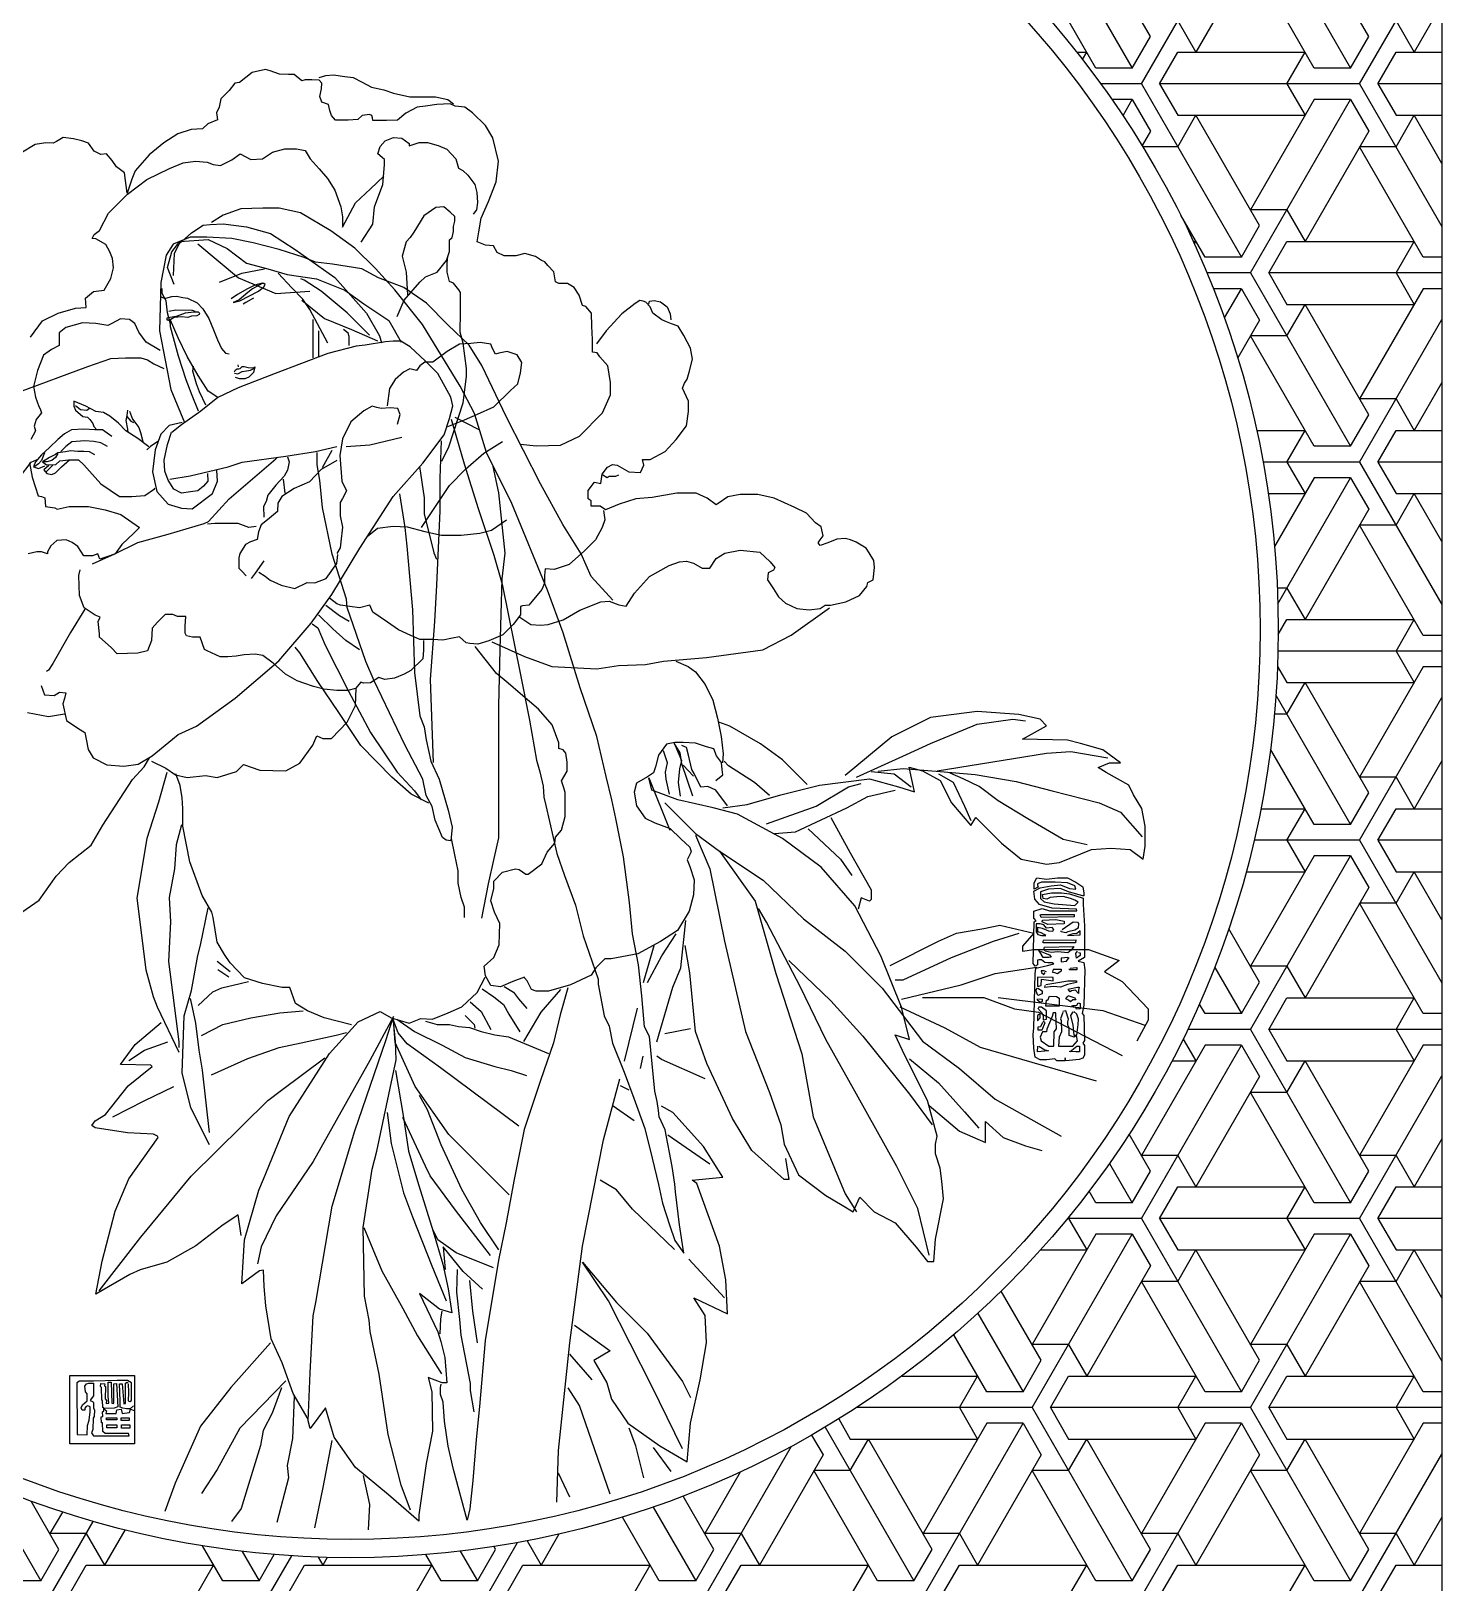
# Model space of a CAD drawing. Extents: x 106 to 745, y 1292 to 2352.
# Drawn here: x 334.9 to 722.7, y 1560.5 to 1986.9 of the extents above; entities that cross this region are included whole.
import ezdxf

# ---------------------------------------------------------------- set-up
doc = ezdxf.new("R2010")
doc.units = 0
doc.header["$LTSCALE"] = 10
doc.header["$MEASUREMENT"] = 0
for name, color, linetype in [('3', 3, 'CONTINUOUS'), ('4', 4, 'CONTINUOUS'), ('7', 7, 'CONTINUOUS'), ('BH', 3, 'CONTINUOUS')]:
    doc.layers.add(name, color=color, linetype=linetype)

# ---------------------------------------------------------------- blocks, each defined once
blk = doc.blocks.new('H0')
at = {"layer": '3'}
for points in [[(422.54, 217.7), (443.14, 217.7), (443.14, 195.9), (422.54, 195.9)], [(434.22, 204.19), (437.53, 204.19), (437.53, 203.58), (434.22, 203.58)], [(438.83, 204.27), (441.37, 204.27), (441.37, 203.35), (438.83, 203.35)], [(434.3, 202.04), (437.53, 202.04), (437.53, 201.04), (434.3, 201.04)], [(438.99, 202.04), (441.6, 202.04), (441.6, 200.89), (438.99, 200.89)]]:
    blk.add_lwpolyline(points, close=True, dxfattribs=at)
for points in [[(441.14, 215.09), (441.22, 212.25), (441.14, 209.64), (441.6, 209.41), (442.14, 209.72), (442.14, 215.33), (440.91, 216.17), (437.6, 216.17), (430.07, 215.86), (425.54, 215.86), (424.69, 215.4), (424.85, 198.97), (428, 198.82), (428.15, 201.81), (428.69, 203.5), (429, 206.11), (429, 207.72), (428.23, 208.03), (427.69, 207.88), (427.31, 207.34), (427.31, 206.65), (426.46, 206.65), (426.15, 207.42), (426.54, 208.41), (428, 209.64), (428, 211.87), (427.54, 212.56), (427.31, 214.33), (427.77, 215.09), (428.54, 215.32), (430, 215.32), (430, 211.25), (429.3, 210.26), (429, 209.8), (429.69, 209.41), (430.07, 209.1), (430.07, 207.42), (430.38, 206.65), (430.23, 204.65), (429.92, 204.11), (429.84, 200.51), (429.46, 199.43), (430.07, 198.51), (441.37, 198.51), (441.22, 199.2), (433.76, 199.28), (433.07, 199.89), (432.92, 202.66), (432.61, 202.66), (432.53, 204.58), (432.99, 204.65), (432.92, 206.11), (433.38, 206.42), (433.3, 207.42), (432.99, 207.57), (432.92, 209.8), (432.69, 209.87), (432.61, 213.94), (432.3, 214.25), (432.38, 215.17), (433.61, 215.02), (433.53, 214.4), (433.84, 214.17), (433.76, 210.33), (434.15, 209.8), (434.15, 209.26), (434.07, 209.1), (434.07, 208.8), (434.91, 208.87), (434.76, 211.18), (434.76, 215.63), (435.68, 215.63), (435.91, 208.95), (436.3, 208.8), (436.53, 208.95), (436.53, 215.02), (437.37, 215.17), (437.76, 207.72), (436.68, 207.34), (433.61, 207.19), (433.38, 207.19), (433.92, 206.72), (434.15, 206.42), (433.99, 205.65), (437.3, 205.65), (437.45, 206.8), (438.83, 207.03), (439.22, 205.57), (441.52, 205.88), (441.83, 207.03), (442.98, 206.57)], [(442.75, 208.03), (441.76, 207.11), (440.6, 207.11), (439.45, 207.26), (438.6, 207.65), (438.6, 209.64), (438.3, 215.09), (439.14, 215.09), (439.68, 208.64), (440.22, 208.8), (440.22, 215.32), (440.83, 215.55), (441.14, 215.32)]]:
    blk.add_lwpolyline(points, dxfattribs=at)
blk = doc.blocks.new('H1')
at = {"layer": '3'}
for points in [[(492.88, 370.81), (491.53, 370.14), (491.53, 372.16), (492.37, 373.67), (495.4, 373.33), (498.93, 373.67), (502.13, 373.67), (504.82, 372.33), (507, 370.81), (507.34, 368.8), (507.34, 367.96), (507, 367.96), (502.8, 369.13), (499.77, 370.31), (496.07, 370.14), (493.55, 369.3), (493.55, 367.12), (494.73, 366.11), (497.92, 365.44), (504.48, 364.93), (505.49, 365.94), (504.48, 366.61), (503.14, 367.12), (500.78, 367.79), (498.76, 367.62), (496.58, 367.45), (495.57, 366.95), (494.39, 367.12), (494.22, 368.46), (497.08, 368.97), (500.28, 368.97), (502.8, 368.63), (507.17, 367.29), (507.17, 365.27), (507.51, 358.38), (507.51, 348.3), (505.49, 347.13), (507.34, 346.79), (507.68, 344.44), (507.34, 333.18), (506.84, 330.49), (507.34, 329.82), (507.51, 321.93), (507, 321.09), (507.51, 320.25), (507.51, 317.22), (507, 316.21), (505.83, 315.88), (501.62, 315.37), (501.45, 316.38), (501.29, 315.37), (498.76, 315.37), (498.09, 316.05), (495.57, 315.71), (493.38, 315.71), (491.87, 316.55), (491.36, 319.41), (491.2, 323.77), (491.36, 325.79), (491.87, 343.09), (492.04, 344.94), (495.74, 345.78), (497.75, 346.29), (497.25, 346.62), (495.9, 346.62), (494.9, 346.79), (493.89, 347.63), (493.05, 347.63), (492.54, 347.46), (492.54, 345.95), (491.87, 345.61), (491.2, 346.45), (491.53, 359.73), (492.2, 360.06), (491.36, 360.9), (491.36, 363.09), (494.05, 363.93), (496.41, 363.25), (499.1, 363.25), (505.15, 363.25), (504.99, 363.76), (497.25, 364.09), (493.21, 365.27), (491.7, 366.95), (491.36, 369.47), (493.38, 370.48), (496.91, 371.15), (499.94, 371.49), (502.8, 370.31), (504.82, 370.14), (504.48, 371.15), (502.13, 372.16), (498.26, 372.33), (493.89, 372.33), (492.54, 371.82), (492.71, 370.65)], [(493.55, 362.08), (504.31, 362.08), (504.31, 361.24), (493.72, 361.07), (493.38, 361.91)], [(497.75, 357.21), (497.25, 357.88), (495.4, 357.71), (494.56, 358.72), (493.38, 359.05), (492.2, 359.05), (492.2, 357.88), (492.2, 356.53), (492.71, 355.69), (493.89, 355.36), (495.23, 355.36), (494.73, 355.69), (493.72, 356.2), (492.71, 356.53), (492.71, 358.05), (494.05, 357.71), (496.07, 356.87), (497.42, 356.7), (497.59, 357.04), (497.75, 357.21)], [(494.22, 360.23), (498.43, 360.4), (501.12, 359.89), (501.12, 359.05), (495.9, 358.89), (494.05, 359.73), (494.22, 360.23)], [(500.45, 357.21), (503.98, 359.73), (505.32, 359.56), (505.66, 359.22), (505.49, 357.71), (504.48, 357.04), (502.3, 356.53), (501.62, 356.2), (500.11, 356.53), (500.11, 356.87)], [(502.13, 355.36), (506.16, 355.53), (506.16, 356.87), (505.15, 356.03), (503.81, 355.86), (502.3, 355.36)], [(494.39, 353.85), (504.82, 354.01), (504.65, 353.01), (494.39, 353.01), (494.39, 353.68)], [(494.73, 351.66), (504.15, 351.83), (503.3, 350.65), (502.3, 349.81), (499.1, 350.15), (496.91, 349.98), (495.06, 350.32), (494.73, 350.99), (494.73, 351.49)], [(493.38, 350.32), (496.41, 349.14), (496.91, 348.47), (496.24, 348.3), (494.39, 348.3), (493.05, 350.65)], [(502.3, 348.3), (500.11, 348.13), (500.11, 346.96), (501.79, 347.13), (502.63, 348.3)], [(505.66, 349.98), (506.16, 349.81), (506.16, 348.97), (504.99, 348.13), (504.82, 349.65), (505.32, 350.32)], [(492.54, 341.58), (492.54, 339.06), (493.72, 339.4), (493.89, 341.41), (497.59, 340.91), (497.59, 341.92), (492.54, 342.09), (492.54, 341.41)], [(495.4, 343.77), (494.56, 344.1), (493.72, 344.1), (493.89, 343.6), (494.56, 342.93), (495.06, 343.6)], [(497.59, 344.61), (500.11, 344.61), (500.11, 343.93), (499.77, 343.77), (498.93, 343.09), (498.09, 343.43), (497.42, 343.6), (497.59, 344.44)], [(502.97, 344.94), (505.15, 345.11), (505.15, 344.44), (502.8, 344.44), (502.8, 344.77)], [(492.71, 338.56), (494.05, 337.72), (494.05, 336.71), (492.71, 336.21), (492.37, 337.05), (492.04, 337.89), (492.54, 338.56)], [(495.23, 339.73), (502.3, 340.91), (504.99, 340.91), (504.99, 340.41), (502.13, 339.73), (499.94, 338.89), (497.59, 339.06), (494.9, 338.73), (495.06, 339.4)], [(502.3, 338.22), (505.32, 338.89), (505.83, 338.89), (505.66, 337.89), (505.66, 336.88), (504.65, 337.89), (503.47, 337.72), (502.97, 337.38), (502.46, 338.05)], [(492.88, 335.2), (494.05, 335.03), (494.05, 334.36), (493.38, 334.02), (492.54, 334.69), (492.54, 335.2)], [(492.88, 331.84), (493.89, 330.83), (494.39, 329.82), (494.39, 328.48), (495.4, 328.65), (495.4, 331.33), (493.89, 332.51), (493.05, 332.51), (492.71, 331.84)], [(495.9, 334.69), (496.41, 336.04), (498.6, 335.87), (499.44, 335.37), (499.44, 334.36), (499.44, 332.85), (495.23, 332.85), (495.4, 334.69), (495.74, 334.69)], [(500.61, 330.83), (499.94, 328.81), (500.11, 328.31), (500.28, 324.61), (499.44, 322.93), (499.27, 320.08), (503.81, 320.08), (505.32, 321.76), (504.99, 323.44), (504.31, 322.93), (502.63, 323.44), (502.63, 325.96), (502.3, 326.8), (502.3, 327.81), (502.46, 328.65), (501.62, 331.33), (500.61, 331.17)], [(502.3, 336.21), (504.48, 335.53), (504.82, 334.86), (503.81, 334.86), (503.14, 334.19), (502.46, 334.69), (501.62, 335.2), (502.3, 336.04)], [(503.81, 333.01), (505.15, 333.18), (505.49, 333.85), (506.16, 333.69), (506.16, 332.01), (504.99, 331.84), (504.65, 332.51), (503.64, 332.68), (503.64, 333.01)], [(493.21, 330.33), (492.54, 329.82), (492.54, 328.14), (493.38, 329.15), (493.38, 330.33)], [(494.22, 327.64), (493.55, 326.29), (492.71, 326.13), (492.71, 325.29), (494.05, 325.29), (495.06, 327.64), (494.39, 327.97)], [(497.59, 330.66), (497.25, 329.49), (495.57, 325.45), (495.4, 324.61), (494.22, 324.61), (493.38, 322.93), (493.72, 321.76), (496.24, 320.08), (497.75, 320.08), (497.92, 324.61), (498.6, 325.62), (498.43, 330.33), (498.43, 330.66), (497.59, 330.66)], [(503.81, 331), (503.14, 329.82), (503.81, 326.8), (504.15, 323.61), (505.15, 323.61), (505.49, 326.97), (505.66, 328.65), (505.15, 330.33), (504.15, 331.17)], [(493.05, 320.08), (494.9, 318.9), (496.07, 318.57), (492.54, 318.23), (492.71, 320.08)], [(502.97, 318.4), (505.15, 320.08), (506, 320.08), (506, 318.23), (504.82, 318.23), (502.63, 318.4)]]:
    blk.add_lwpolyline(points, dxfattribs=at)

msp = doc.modelspace()

# ---------------------------------------------------------------- hatches: boundary and pattern name
at = {"layer": 'BH'}
h = msp.add_hatch(dxfattribs=at)
h.set_pattern_fill('ESCHER', color=256, scale=50, style=0)
h.set_pattern_definition([(60, (-140, -210), (-60, -1e-08), [55, -5]), (180, (-140, -210), (30, -51.9615), [55, -5]), (300, (-140, -210), (60, -1e-08), [55, -5]), (60, (-135, -210), (-60, -1e-08), [10, -50]), (300, (-135, -210), (60, -1e-08), [10, -50]), (60, (-142.5, -205.67), (-60, -1e-08), [10, -50]), (180, (-142.5, -205.67), (30, -51.9615), [10, -50]), (300, (-142.5, -214.33), (60, -1e-08), [10, -50]), (180, (-142.5, -214.33), (30, -51.9615), [10, -50]), (60, (-160, -210), (-60, -1e-08), [10, -50]), (300, (-160, -210), (60, -1e-08), [10, -50]), (60, (-130, -227.32), (-60, -1e-08), [10, -50]), (180, (-130, -227.32), (30, -51.9615), [10, -50]), (300, (-130, -192.68), (60, -1e-08), [10, -50]), (180, (-130, -192.68), (30, -51.9615), [10, -50]), (0, (-130, -201.34), (-30, 51.9615), [35, -25]), (0, (-130, -218.66), (-30, 51.9615), [35, -25]), (120, (-137.5, -197.01), (-60, 1e-08), [35, -25]), (120, (-152.5, -205.67), (-60, 1e-08), [35, -25]), (240, (-152.5, -214.33), (30, -51.9615), [35, -25]), (240, (-137.5, -222.99), (30, -51.9615), [35, -25])])
edge = h.paths.add_edge_path(flags=16)
edge.add_arc((422.66, 1822.44), 255, 0, 360)
h.paths.add_polyline_path([(122.66, 2322.44), (722.66, 2322.44), (722.66, 1322.44), (122.66, 1322.44)])

# ---------------------------------------------------------------- linework, layer by layer
at = {"layer": '3'}
for points in [[(414.01, 1974.12), (415.85, 1974.74), (418.01, 1974.89), (421.09, 1974.43), (423.4, 1974.12), (425.86, 1972.89), (428.48, 1971.51), (431.86, 1970.74), (434.48, 1969.81), (438.94, 1968.89), (443.56, 1968.89), (446.02, 1968.89), (449.41, 1968.12), (450.95, 1966.89)], [(450.3, 1880.27), (453.86, 1867.99), (457.78, 1855.72), (462.05, 1842.91), (464.37, 1834.9), (469.37, 1810.04), (471.86, 1797.58), (473.82, 1786.55), (474.71, 1783.35), (475.61, 1779.45), (475.79, 1776.43), (476.32, 1774.16), (479.35, 1760.95), (481.49, 1754.9), (484.51, 1746.72), (486.65, 1738.35), (490.75, 1726.43), (490.75, 1725.01), (492.38, 1716.33), (493.8, 1713.48), (494.69, 1708.86), (497.9, 1700.85), (500.57, 1693.73), (503.6, 1685.37), (505.56, 1677.19), (507.34, 1669.99), (508.4, 1664.83), (510.38, 1658.9), (511.8, 1654.63), (514.3, 1651.07), (513.05, 1658.9), (511.98, 1667.97), (511.8, 1670.11), (511.09, 1674.91), (509.13, 1685), (507.52, 1688.55), (507.35, 1690.33), (506.99, 1692.82), (506.28, 1695.67), (505.57, 1703.14), (504.85, 1710.62), (503.43, 1713.29), (502.72, 1721.83), (501.82, 1730.35), (500.21, 1738.89), (499.32, 1747.43), (497.72, 1760.06), (495.58, 1770.56), (494.51, 1775.72), (492.91, 1782.13), (490.39, 1793.12), (485.75, 1806.46), (481.12, 1821.59), (476.85, 1833.33), (467.03, 1857.11), (460.08, 1871.16), (456.7, 1881.84), (452.78, 1889.31), (442.42, 1906.28), (434.89, 1915.83), (429.55, 1921.7), (423.85, 1927.22), (417.26, 1932.02), (408.88, 1937), (403.01, 1938.25), (398.55, 1938.25), (392.5, 1938.07), (387.69, 1936.29), (384.48, 1934.34)], [(435.48, 1908.53), (437.44, 1912.98), (441.71, 1917.96), (443.31, 1919.38), (446.52, 1920.63), (449.01, 1923.83), (449.9, 1926.32), (449.9, 1928.46), (449.9, 1929.52), (450.62, 1930.23), (450.97, 1931.84), (450.97, 1933.26), (451.33, 1934.68), (451.33, 1935.93), (450.08, 1937.17), (448.3, 1938.6), (446.16, 1938.42), (442.78, 1936.11), (440.11, 1931.66), (439.04, 1930.23), (437.97, 1928.99), (436.9, 1925.07), (437.97, 1920.63), (438.33, 1914.4)], [(373.97, 1919.75), (374.33, 1925.8), (375.57, 1928.46), (378.96, 1931.49), (382.16, 1933.62), (384.12, 1933.8), (387.69, 1933.98), (394.1, 1933.09), (400.69, 1931.31), (407.46, 1926.86), (418.32, 1919.21), (427.05, 1909.43), (430.61, 1903.2), (431.15, 1901.24)], [(494.73, 1830.57), (488.83, 1837.08), (486.03, 1843.28), (481.07, 1851.34), (474.86, 1862.51), (465.55, 1880.8), (458.72, 1895.06), (455.3, 1900.65), (449.4, 1906.23), (443.51, 1912.12), (437.3, 1916.46), (430.4, 1919.09), (425.75, 1921.58), (421.71, 1922.2), (417.68, 1922.82), (413.01, 1923.45), (409.91, 1924.72), (403.08, 1926.85), (395.95, 1928.71), (390.05, 1929.95), (383.22, 1930.26), (378.56, 1930.26), (373.9, 1928.4), (372.04, 1925.3), (370.49, 1917.85), (370.18, 1904.52), (373.28, 1888.44), (377.01, 1879.4)], [(374.21, 1917.27), (372.35, 1921.93), (373.59, 1926.27), (375.76, 1929.06), (383.52, 1929.68), (388.8, 1927.2), (394.08, 1923.17), (399.98, 1921.62), (405.25, 1920.06), (413.33, 1918.82), (421.09, 1915.72), (426.36, 1912), (433.19, 1907.35), (436.61, 1901.46)], [(380.73, 1928.44), (391.91, 1919.13), (402.15, 1914.79), (411.46, 1915.41)], [(447.77, 1868.74), (449.73, 1872.65), (453.65, 1884.75), (454.54, 1892.04), (454.54, 1894.18), (453.65, 1901.12), (452.76, 1904.14), (452.94, 1909.66), (452.93, 1913.87), (452.93, 1915.11), (452.4, 1915.82), (450.97, 1917.6), (449.9, 1918.14), (449.19, 1920.63), (449.19, 1923.12), (449.37, 1925.07)], [(386.63, 1917.89), (392.84, 1920.37), (399.05, 1921.62)], [(416.43, 1901.15), (411.46, 1910.45), (409.6, 1913.24), (406.5, 1916.34), (402.77, 1920.37)], [(380.89, 1882.43), (379.11, 1886.82), (377.45, 1891.09), (375.43, 1897.61), (373.18, 1905.67), (373.18, 1906.38), (372.35, 1909.46), (371.99, 1912.78), (370.92, 1914.8), (370.92, 1916.22)], [(398.38, 1917.64), (396.41, 1917.11), (394.36, 1916.13), (391.57, 1914.53), (389.85, 1913.3)], [(427.92, 1903.32), (421.71, 1909.52), (414.57, 1915.41), (409.91, 1918.51), (408.98, 1918.82)], [(370.58, 1913.86), (371.62, 1913.4), (372.55, 1913.75), (373.59, 1913.98), (374.86, 1914.1), (376.59, 1913.75), (377.87, 1913.52), (380.53, 1912.25), (382.03, 1910.63), (383.76, 1907.97), (385.04, 1904.85), (386.08, 1902.08), (387.23, 1899.66), (388.33, 1898.42), (389.3, 1898.25)], [(396, 1913.54), (393.87, 1912.31), (393.17, 1911.9)], [(409.29, 1912.93), (415.5, 1907.97), (422.95, 1904.87), (430.09, 1901.77)], [(504.69, 1911.85), (504.87, 1912.74), (506.12, 1912.91), (507.9, 1912.56), (509.68, 1911.14), (510.57, 1909.18), (510.75, 1907.58)], [(372.75, 1909.97), (374.68, 1910.3), (379.11, 1910.26), (379.85, 1909.93)], [(386.23, 1886.22), (383.53, 1887.99), (380.77, 1892.27), (377.81, 1897.49), (375.31, 1902.59), (373.18, 1907.45)], [(412.39, 1897.12), (412.39, 1903.32), (412.39, 1907.66)], [(413.95, 1897.43), (413.95, 1904.56)], [(422.33, 1900.53), (422.33, 1903.01), (422.02, 1903.94), (420.78, 1904.87)], [(382.91, 1884.09), (381.13, 1887.77), (380.3, 1890.02), (379.35, 1893.46), (379.47, 1894.88)], [(390.74, 1893.27), (391.07, 1893.81), (391.47, 1894.07), (392.01, 1894.07), (392.3, 1894.16), (392.93, 1894.77), (393.42, 1894.75), (394.57, 1894.48), (395.37, 1894.34), (396.11, 1894.48), (396.38, 1894.61), (395.98, 1893.13), (395.57, 1892.6), (394.7, 1891.86), (393.63, 1891.32), (392.14, 1891.37), (391.09, 1891.68)], [(390.8, 1892.93), (391.74, 1892.73), (392.89, 1893.4), (394.1, 1893.6), (395.17, 1893.74), (396.31, 1894.28)], [(391.72, 1895.23), (391.75, 1894.69)], [(367.24, 1872.64), (364.22, 1874.97), (360.92, 1877.03), (358.86, 1879.22), (356.53, 1881.14), (354.74, 1882.1), (352.68, 1882.38), (349.94, 1883.89), (346.64, 1885.26), (346.64, 1883.89), (347.05, 1882.79), (349.11, 1881), (350.35, 1880.87), (351.03, 1880.18), (351.86, 1879.08), (352.13, 1878.26), (352.96, 1877.3)], [(347.05, 1884.02), (348.43, 1882.92), (350.21, 1882.79), (350.9, 1883.34)], [(361.33, 1882.79), (361.2, 1881.28), (360.92, 1879.91), (361.33, 1877.57), (361.47, 1876.61)], [(361.2, 1881), (362.3, 1879.77), (362.98, 1879.36)], [(361.88, 1882.51), (362.71, 1880.32), (363.67, 1879.08), (364.49, 1877.99), (364.91, 1876.61), (365.59, 1874.14)], [(458.03, 1877.36), (451.41, 1880.75)], [(357.08, 1875.52), (354.47, 1877.3), (352.41, 1877.3), (349.39, 1877.57), (345.95, 1877.3), (344.03, 1876.2), (342.24, 1874.69), (339.91, 1872.5), (337.71, 1870.44), (336.06, 1868.52), (335.52, 1867.15), (336.89, 1866.74), (338.67, 1867.42)], [(376.4, 1879.35), (372.86, 1878.58), (370.55, 1876.12), (369.01, 1871.82), (368.24, 1865.82), (369.47, 1860.44), (372.55, 1856.9), (376.24, 1855.82), (379.17, 1855.67), (384.71, 1859.82), (386.09, 1863.2), (385.94, 1866.28)], [(383.32, 1865.36), (383.48, 1863.2), (382.25, 1861.82), (380.71, 1860.59), (378.71, 1860.28), (376.24, 1859.98), (374.09, 1861.05), (372.55, 1863.51), (371.62, 1865.97), (371.47, 1869.05), (372.39, 1873.35), (373.47, 1876.74)], [(355.84, 1872.77), (354.06, 1873.73), (352.13, 1874.14), (349.66, 1874.28), (346.09, 1874.01), (344.44, 1872.77), (343.07, 1871.4)], [(369.71, 1874.14), (367.65, 1872.77), (366.69, 1871.81)], [(421.51, 1872.74), (427.98, 1873.2), (436.75, 1875.35)], [(442.2, 1850.51), (449.85, 1862.07), (454.31, 1866.52), (459.3, 1870.97), (464.46, 1874.17)], [(447.54, 1874.35), (447.18, 1864.03), (447.18, 1855.13), (446.29, 1834.67), (445.76, 1824.71), (444.54, 1808.74), (445.43, 1785.97)], [(338.54, 1870.99), (337.71, 1868.93), (336.89, 1867.97), (335.93, 1867.29)], [(352.41, 1870.44), (350.9, 1871.26), (349.39, 1871.4), (347.74, 1871.4), (345.68, 1871.54), (344.31, 1871.26), (342.24, 1870.99), (341.56, 1870.58), (339.91, 1869.75), (337.99, 1868.52), (339.09, 1867.7), (341.7, 1867.83), (342.79, 1868.79), (345.13, 1869.07), (347.88, 1869.07), (349.39, 1867.7), (354.06, 1862.48), (359.14, 1859.05), (362.57, 1859.05), (366.14, 1859.33), (368.75, 1861.11), (368.89, 1861.39)], [(342.24, 1870.85), (341.56, 1869.75), (340.6, 1868.93), (339.22, 1868.52), (338.4, 1868.52)], [(339.77, 1867.56), (338.4, 1866.33), (339.22, 1865.37), (340.6, 1865.09), (341.56, 1865.5), (343.21, 1867.15), (345.4, 1869.07)], [(436.16, 1859.75), (437.59, 1850.5), (438.12, 1845.34), (439.72, 1827.9), (440.26, 1810.64), (441.68, 1798.78), (442.93, 1795.75), (443.46, 1792.19), (444.71, 1786.32), (447.03, 1781.34), (449.52, 1772.8), (450.59, 1768.17), (450.23, 1764.43), (448.99, 1764.61), (447.92, 1765.32), (445.96, 1770.13), (445.07, 1773.87), (443.46, 1776.89), (442.57, 1781.34), (437.59, 1790.77), (429.21, 1808.38), (426.9, 1813.72), (421.73, 1828.49), (421.56, 1830.8), (417.61, 1843.21), (414.94, 1856.02), (414.23, 1863.5), (413.52, 1867.77), (413.52, 1871.15)], [(417.51, 1871.66), (414.89, 1866.89)], [(339.08, 1865.92), (340.73, 1867.57), (340.87, 1867.7)], [(441.66, 1867.23), (442.91, 1858.69), (442.91, 1854.25), (445.58, 1843.57), (446.29, 1841.79)], [(458.8, 1743.17), (460.58, 1752.6), (462.18, 1759.54), (463.43, 1765.24), (463.43, 1772.89), (463.43, 1783.39), (463.44, 1798.11), (463.44, 1801.49), (463.79, 1816.97), (464.33, 1836.37), (465.22, 1843.49), (463.45, 1860.02), (461.85, 1867.31)], [(492.01, 1864.94), (493.25, 1864.23), (493.79, 1864.58), (495.57, 1864.58), (496.46, 1864.94)], [(427.23, 1848.02), (430.08, 1850.33), (434.36, 1850.86), (438.28, 1850.69), (443.09, 1849.44), (447.72, 1848.37), (453.06, 1848.37), (458.23, 1848.91), (461.43, 1849.8), (465.53, 1852.64)], [(425.12, 1816.93), (421.38, 1819.42), (417.82, 1822.62), (413.9, 1826.54)], [(415.86, 1829.21), (419.6, 1826.36), (422.27, 1824.76)], [(412.12, 1824.05), (413.72, 1822.98), (415.68, 1818.17), (422.1, 1805.54), (428.15, 1794.15), (435.46, 1783.3), (440.27, 1778.14), (442.05, 1775.65)], [(444.18, 1774.76), (439.37, 1777.25), (434.03, 1781.88), (425.48, 1790.6), (419.42, 1799.67), (413.72, 1808.21), (408.74, 1816.04), (407.49, 1817.64)], [(512.11, 1813.74), (515.49, 1812.31), (517.45, 1810.89), (520.12, 1807.33), (522.26, 1803.06), (523.51, 1798.08), (524.58, 1793.1), (525.11, 1788.29), (524.93, 1785.8)], [(561.75, 1781.9), (575.47, 1788.09), (582.11, 1791.18), (594.95, 1796.49), (604.68, 1797.81), (608.23, 1797.37)], [(516.8, 1776.7), (513.77, 1785.59), (513.24, 1788.62), (511.64, 1791.29), (513.6, 1786.48), (513.06, 1784.17), (512.71, 1780.43), (513.24, 1776.7)], [(296.29, 1730.68), (303.42, 1732.99), (317.67, 1737.8), (327.83, 1741.71), (337.09, 1748.12), (341.72, 1754.7), (345.29, 1758.44), (351.34, 1763.25), (354.55, 1768.76), (362.75, 1781.22), (365.95, 1784.78), (367.45, 1787.18)], [(510.33, 1777.26), (509.43, 1781.35), (509.26, 1783.31), (509.79, 1785.8), (508.72, 1789.18)], [(526.24, 1774.03), (523.04, 1778.3), (520.9, 1779.37), (518.94, 1779.19), (517.16, 1782.93), (516.45, 1783.99), (515.56, 1787.91), (515.02, 1790.04), (513.77, 1790.58)], [(583.88, 1783.67), (613.98, 1788.53), (620.62, 1788.97), (630.8, 1787.2)], [(514.13, 1785.24), (516.98, 1782.21)], [(537.82, 1776.88), (533.72, 1780.43), (526.6, 1785.06), (525.35, 1786.31)], [(565.73, 1783.44), (572.12, 1782.85), (576.8, 1779.24)], [(584.32, 1782.78), (588.31, 1780.57), (591.4, 1773.94), (593.18, 1769.96)], [(625.15, 1763.34), (618.52, 1764.76), (608.81, 1770.44), (600.65, 1775.4), (595.44, 1779.3), (591.06, 1781.43), (587.51, 1782.97)], [(536.96, 1769.07), (550.68, 1773.94), (559.53, 1779.24), (563.07, 1780.13)], [(539.17, 1766.42), (544.93, 1766.86), (559.09, 1773.5), (564.85, 1776.59), (572.37, 1778.36)], [(376.22, 1768.8), (374.79, 1763.28), (374.26, 1756.7), (372.83, 1748.87), (373.19, 1742.11), (372.66, 1731.25), (375.5, 1709.21), (375.5, 1707.61)], [(548.47, 1767.75), (557.32, 1759.35), (560.42, 1754.92)], [(453.99, 1743.35), (453.99, 1746.2), (453.1, 1748.87), (452.21, 1752.78), (452.21, 1756.16), (451.32, 1760.61), (450.43, 1765.06)], [(506.83, 1709.18), (511.25, 1724.21), (513.47, 1729.52), (514.82, 1742.56)], [(503.24, 1725.48), (506.09, 1735.62)], [(504.31, 1725.48), (508.23, 1732.77), (512.15, 1738.82)], [(572.37, 1726.18), (574.58, 1726.18), (587.86, 1732.37), (599.37, 1736.8), (606.45, 1739.01)], [(543.15, 1731.49), (554.66, 1720.44), (563.52, 1710.71), (576.35, 1694.79), (582.55, 1686.39)], [(389.6, 1728.41), (386.04, 1731.26)], [(389.24, 1726.99), (386.21, 1728.95)], [(380.75, 1719.19), (384.85, 1722.93), (387.34, 1723.99), (392.33, 1725.24), (394.64, 1725.77)], [(458.88, 1723.7), (462.09, 1721.56), (464.76, 1719.42), (466.19, 1716.76), (469.21, 1711.95)], [(464.94, 1724.41), (467.43, 1722.81), (468.86, 1721.03), (471.17, 1718.36)], [(470.28, 1709.28), (475.09, 1717.29), (480.44, 1723.52)], [(455.56, 1720.2), (458.59, 1717.53), (461.26, 1712.55)], [(579.9, 1721.32), (596.72, 1721.32), (605.13, 1718.22), (611.77, 1717.34), (634.79, 1705.4)], [(381.7, 1710.96), (387.58, 1713.99), (395.24, 1715.77), (403.25, 1717.19), (409.67, 1717.72)], [(443.27, 1714.86), (446.48, 1713.97), (448.26, 1713.97), (449.86, 1713.97), (452.36, 1713.44), (455.39, 1713.08), (458.59, 1712.01), (462.33, 1711.12), (466.07, 1710.59), (477.12, 1705.96)], [(454.14, 1716.46), (456.63, 1713.97), (456.81, 1712.9)], [(497.97, 1703.87), (501.51, 1718.47)], [(516.12, 1712.72), (509.04, 1711.39)], [(361.74, 1704.02), (366.02, 1706.87), (372.43, 1709.18)], [(502.35, 1701.85), (503.06, 1705.23)], [(520.11, 1699.01), (508.15, 1704.32), (506.83, 1705.2)], [(576.35, 1704.52), (584.32, 1697.88), (591.4, 1689.93), (595.39, 1685.5)], [(496.82, 1697.22), (499.14, 1695.98)], [(357.38, 1688.56), (365.93, 1693.01), (374.13, 1696.92)], [(463.4, 1652.04), (458.41, 1659.52), (453.25, 1668.59), (447.55, 1680.87), (443.81, 1690.48), (441.67, 1694.4)], [(432.74, 1689.79), (433.81, 1681.25), (437.19, 1667.72), (439.69, 1661.14), (445.03, 1647.65), (448.95, 1638.04)], [(500.63, 1687.51), (494.87, 1691.49)], [(461.12, 1650.5), (451.5, 1662.96), (444.55, 1672.39), (443.3, 1675.06), (437.04, 1688.35)], [(521.43, 1675.57), (509.93, 1683.53)], [(511.7, 1652.14), (500.19, 1663.19), (495.76, 1668.5), (491.33, 1671.15)], [(426.32, 1658.15), (431.31, 1646.23), (437.01, 1635.91), (441.11, 1628.43), (447.7, 1617.93)], [(462.01, 1647.12), (451.68, 1651.21), (446.69, 1654.77), (445.26, 1657.62)], [(458.98, 1641.25), (453.64, 1646.05), (448.11, 1652.81), (448.65, 1646.58)], [(456.68, 1607.47), (455.61, 1613.34), (455.61, 1615.3), (453.1, 1628.61), (452.75, 1632.88), (451.86, 1640.36), (452.03, 1646.58)], [(525.42, 1638.87), (515.68, 1649.49)], [(457.56, 1626.47), (456.31, 1635.19), (455.42, 1643.56)], [(447.35, 1628.97), (447.53, 1633.06), (447.88, 1635.2)], [(489.12, 1616.32), (482.92, 1623.4)], [(404.9, 1616.04), (392.26, 1603.05), (386.02, 1591.66), (381.74, 1585.07)], [(403.66, 1614.08), (401.16, 1607.14), (398.67, 1602.34), (397.96, 1598.24), (394.22, 1586.32), (392.61, 1580.98), (389.94, 1577.42)], [(407.22, 1611.77), (406.69, 1600.2), (405.26, 1592.73), (405.62, 1589.34), (402.41, 1577.07)], [(417.55, 1599.67), (415.06, 1586.68), (412.74, 1575.64)], [(503.29, 1589.35), (501.07, 1598.19), (499.3, 1603.06)], [(510.81, 1591.12), (505.94, 1597.75)], [(482.92, 1584.05), (479.82, 1590.68)], [(426.11, 1590.06), (427.89, 1582.05), (427.53, 1575.11)]]:
    msp.add_lwpolyline(points, dxfattribs=at)
for points in [[(398.38, 1917.56), (395.75, 1916.08), (394.48, 1915.1), (392.06, 1913.1), (390.38, 1912.36), (392.26, 1912.83), (397.35, 1915.43), (398.87, 1916.66), (399.24, 1917.27), (398.83, 1917.56)], [(373.12, 1908.33), (375.13, 1908.7), (377.35, 1909.52), (379.56, 1909.77), (380.75, 1909.77), (381.2, 1909.44), (381.04, 1908.99), (380.42, 1908.66), (378.95, 1908.62), (377.96, 1908.21), (376.24, 1908.41), (374.15, 1908.21), (373.28, 1907.68), (372.5, 1907.39), (372.26, 1907.68), (372.26, 1908.13), (372.91, 1908.25)]]:
    msp.add_lwpolyline(points, close=True, dxfattribs=at)
at = {"layer": '4'}
msp.add_lwpolyline([(122.66, 2322.44), (722.66, 2322.44), (722.66, 1322.44), (122.66, 1322.44)], close=True, dxfattribs=at)
at = {"layer": '7'}
for points in [[(469.34, 1873.42), (473.8, 1872.96), (480.42, 1873.11), (485.65, 1875.57), (491.97, 1882.03), (494.12, 1886.95), (494.12, 1890.33), (493.35, 1894.95), (491.2, 1897.41), (490.43, 1898.48), (489.2, 1898.64), (489.2, 1902.17), (489.04, 1905.87), (488.89, 1909.4), (487.35, 1911.25), (486.42, 1911.55), (485.5, 1914.32), (484.12, 1916.48), (482.27, 1917.55), (479.96, 1917.55), (479.04, 1918.01), (478.57, 1920.78), (476.88, 1922.47), (476.11, 1923.55), (475.19, 1923.86), (473.48, 1925), (470.55, 1925.77), (468.09, 1925.16), (464.86, 1925.16), (463.01, 1926.08), (461.93, 1927.93), (459.78, 1928.08), (457.47, 1929), (457.93, 1931.77), (458.55, 1935.46), (460.55, 1940.07), (462.7, 1945.46), (463.32, 1951.14), (461.77, 1957.55), (459.76, 1960.93), (456.22, 1964.47), (454.07, 1966.01), (451.45, 1966.32), (450.07, 1966.93), (446.37, 1966.78), (443.29, 1966.32), (440.98, 1966.01), (437.9, 1964.32), (435.6, 1962.47), (432.52, 1962.32), (428.82, 1962.32), (428.67, 1963.09), (428.51, 1963.7), (427.9, 1964.01), (425.9, 1963.7), (424.67, 1962.63), (422.05, 1962.47), (418.51, 1962.47), (417.43, 1963.7), (416.97, 1965.09), (416.66, 1966.78), (414.81, 1967.39), (414.2, 1968.93), (414.66, 1971.08), (414.81, 1972.62), (414.04, 1973.39), (412.04, 1973.54), (410.2, 1973.54), (409.27, 1973.24), (407.19, 1974.94), (405.66, 1974.94), (403.19, 1975.09), (400.58, 1976.02), (399.34, 1976.32), (395.65, 1975.55), (392.11, 1972.79), (390.88, 1972.63), (389.34, 1970.63), (387.03, 1968.33), (386.57, 1966.02), (385.8, 1964.48), (386.11, 1962.48), (383.49, 1961.41), (381.95, 1960.02), (378.87, 1959.87), (375.18, 1958.64), (371.33, 1956.18), (367.32, 1952.95), (363.48, 1948.49), (362.55, 1946.18), (361.32, 1942.34), (360.5, 1947.95), (358.35, 1949.64), (357.12, 1951.33), (355.58, 1953.18), (354.04, 1953.03), (352.19, 1953.95), (350.65, 1956.1), (348.8, 1956.72), (346.49, 1957.33), (343.72, 1957.64), (341.88, 1956.56), (340.95, 1956.1), (338.95, 1956.25), (336.03, 1955.79), (332.02, 1953.33)], [(425.55, 1928.91), (428.78, 1933.83), (429.25, 1938.6), (431.55, 1944.75), (432.02, 1950.13), (432.02, 1951.67), (430.17, 1953.21), (430.78, 1955.21), (432.17, 1956.74), (434.48, 1957.67), (436.79, 1957.51), (438.79, 1955.98), (438.79, 1955.36), (441.56, 1956.28), (443.87, 1956.28), (446.79, 1955.51), (449.1, 1954.44), (451.57, 1951.82), (452.34, 1949.21), (453.57, 1948.59), (454.95, 1947.36), (456.8, 1944.75), (457.42, 1942.6), (457.57, 1939.83), (457.26, 1937.83), (456.34, 1936.6)], [(334.75, 1902.79), (337.98, 1907.25), (342.29, 1909.4), (347.06, 1910.79), (349.99, 1910.94), (349.83, 1913.56), (351.99, 1915.4), (354.91, 1915.71), (356.76, 1918.94), (357.53, 1921.86), (357.25, 1924.43), (356.48, 1926.27), (355.4, 1928.27), (352.63, 1929.81), (351.7, 1929.96), (352.17, 1931.04), (353.71, 1932.11), (356.17, 1936.88), (361.4, 1942.11), (366.64, 1946.11), (372.95, 1949.18), (376.64, 1950.72), (380.03, 1951.18), (383.26, 1950.87), (384.95, 1950.26), (386.96, 1949.95), (390.03, 1951.49), (392.34, 1953.18), (395.23, 1951.67), (398.46, 1951.82), (401.23, 1953.67), (404.62, 1954.59), (407.85, 1954.59), (410.16, 1954.13), (411.54, 1951.82), (414.01, 1949.06), (416.31, 1946.44), (418.32, 1943.21), (420.01, 1938.6), (420.47, 1935.83), (420.47, 1933.06), (424.01, 1939.68), (428.17, 1943.52), (431.86, 1947.06)], [(469.18, 1825.83), (472.21, 1823.88), (474.88, 1823.7), (477.02, 1823.88), (481.11, 1825.12), (485.74, 1827.79), (491.44, 1830.1), (493.76, 1830.28), (496.43, 1829.22), (498.39, 1828.86), (500.71, 1832.42), (504.8, 1837.04), (510.21, 1840.03), (513.06, 1841.1), (515.02, 1841.28), (516.98, 1840.74), (519.3, 1839.32), (521.43, 1839.32), (523.21, 1841.99), (525.53, 1843.41), (529.81, 1844.3), (535.15, 1843.77), (538, 1841.1), (539.25, 1839.5), (538.89, 1838.78), (537.46, 1838.07), (537.29, 1836.12), (538.89, 1833.62), (540.31, 1831.49), (542.27, 1829.71), (545.3, 1828.29), (548.69, 1827.93), (551.71, 1828.29), (553.14, 1829.18), (554.56, 1829.18), (558.84, 1830.07), (562.58, 1831.85), (564.54, 1834.34), (564.9, 1835.4), (566.32, 1836.12), (566.68, 1839.5), (566.5, 1841.45), (565.25, 1843.59), (564.36, 1844.83), (561.69, 1846.44), (560.09, 1847.15), (558.66, 1847.5), (556.35, 1847.33), (553.85, 1846.26), (551.71, 1845.55), (551.18, 1846.26), (551.71, 1847.15), (552.61, 1848.21), (552.07, 1850.71), (550.47, 1851.77), (547.97, 1854.44), (544.77, 1856.04), (539.07, 1858.53), (534.61, 1859.6), (529.81, 1859.6), (526.42, 1858.89), (523.75, 1857.11), (523.21, 1856.76), (520.72, 1858.53), (517.69, 1859.96), (512.35, 1859.96), (505.58, 1858.71), (501.13, 1858.36), (496.5, 1856.93), (492.76, 1855.33), (491.33, 1856.4), (489.91, 1856.4), (488.84, 1856.4), (488.84, 1857.82), (487.95, 1858.36), (487.95, 1860.67), (489.73, 1862.98), (491.51, 1862.63), (491.86, 1865.12), (493.29, 1867.08), (494.71, 1867.79), (495.96, 1867.61), (497.21, 1866.9), (499.17, 1865.83), (502.37, 1865.65), (503.26, 1867.61), (502.91, 1869.21), (505.05, 1869.21), (509.14, 1871.35), (512.17, 1874.73), (515.02, 1878.46), (515.56, 1882.38), (515.56, 1885.22), (513.95, 1888.78), (514.49, 1890.21), (515.2, 1891.27), (515.73, 1893.23), (516.62, 1896.72), (516.09, 1899.75), (514.31, 1903.31), (512.71, 1905.8), (510.92, 1906.51), (509.5, 1907.04), (508.25, 1907.58), (505.76, 1909.36), (505.05, 1911.14), (503.8, 1912.38), (503.09, 1912.74), (502.2, 1912.91), (500.95, 1912.02), (497.21, 1909.18), (492.93, 1904.55), (490.26, 1900.99)], [(370.34, 1899.1), (366.51, 1901.47), (364.51, 1904.2), (363.41, 1906.57), (361.95, 1907.66), (359.4, 1907.84), (357.03, 1906.57), (355.94, 1906.02), (352.66, 1906.57), (349.01, 1906.75), (344.45, 1905.47), (342.63, 1904.02), (342.63, 1902.92), (342.63, 1900.56), (340.44, 1899.46), (338.25, 1897.82), (336.61, 1893.64), (335.52, 1889.27), (336.07, 1886.35), (336.98, 1883.8), (337.34, 1883.07), (337.71, 1881.98), (336.25, 1880.16), (335.7, 1878.34), (336.07, 1877.06), (334.79, 1874.7)], [(337.67, 1807.05), (338.57, 1804.56), (341.24, 1804.38), (342.66, 1805.27), (344.44, 1805.09), (344.09, 1803.49), (343.55, 1802.06), (344.62, 1797.44), (347.69, 1795.4), (349.65, 1794.16), (350.01, 1792.38), (350.54, 1789.53), (351.97, 1787.22), (355.71, 1785.26), (360.34, 1784.9), (364.26, 1785.44), (368.18, 1787.75), (373.7, 1792.38), (375.31, 1793.62), (380.29, 1795.94), (390.98, 1803.59), (402.92, 1813.91), (411.83, 1824.23), (417.53, 1832.06), (425.27, 1844.83), (434.36, 1859.06), (442.55, 1868.14), (448.43, 1875.97), (449.86, 1880.42), (450.75, 1883.98), (450.21, 1886.29), (446.69, 1892.81), (443.3, 1896.19), (439.03, 1900.11), (436.53, 1901.71), (434.39, 1901.71), (432.25, 1901.5), (426.72, 1900.61), (424.24, 1900.29), (416.4, 1898.33), (401.97, 1892.81), (391.81, 1888.9), (386.19, 1886.19), (381.56, 1882.45), (376.22, 1878.72), (373.54, 1876.58)], [(449.41, 1878.29), (454.02, 1880.13), (457.57, 1881.67), (462.03, 1883.67), (466.65, 1888.13), (468.65, 1889.97), (469.42, 1893.05), (469.73, 1895.82), (468.49, 1897.97), (465.72, 1898.89), (463.41, 1898.43), (462.49, 1898.12), (461.72, 1899.66), (461.26, 1900.89), (458.34, 1901.35), (455.72, 1901.05), (452.64, 1900.89), (449.25, 1898.89), (445.25, 1895.97), (443.1, 1895.97), (441.71, 1894.89), (440.79, 1893.66), (438.94, 1894.13), (437.25, 1893.2), (434.94, 1891.2), (433.4, 1888.74), (432.78, 1883.98)], [(241.37, 1835.99), (253.22, 1845.27), (266.16, 1854.56), (280.74, 1866.22), (298.97, 1875.14), (312.28, 1880.97), (331.65, 1887.81), (350.42, 1894.73), (356.8, 1896.92), (360.81, 1897.1), (362.46, 1897.1), (365.01, 1897.1), (366.83, 1896.55), (368.65, 1895.46), (371.39, 1894.19)], [(435.55, 1878.9), (436.32, 1881.52), (435.71, 1883.21), (433.55, 1883.36), (431.09, 1883.21), (429.86, 1883.52), (428.63, 1883.82), (426.32, 1882.59), (422.78, 1879.52), (420.47, 1874.9), (419.7, 1870.29), (420.31, 1863.22), (421.54, 1860.6), (420.47, 1858.45), (419.85, 1857.38), (419.85, 1853.68), (420.47, 1850.61), (420, 1846.61), (419.85, 1844.92), (418.93, 1843.38)], [(373.02, 1863.82), (378.56, 1864.74), (389.03, 1867.2), (392.88, 1868.43), (404.89, 1870.12), (413.04, 1871.35), (418.89, 1872.74)], [(330.36, 1848.95), (330, 1856.06), (330, 1859.88), (331.64, 1864.25), (334.92, 1868.44), (336.56, 1869.17)], [(334.43, 1868.32), (335.16, 1864.32), (336.8, 1859.22), (337.71, 1859.04), (338.62, 1858.67), (338.8, 1856.3), (341.35, 1855.94), (342.08, 1855.58), (345.36, 1856.3), (350.65, 1856.3), (355.21, 1855.39), (359.58, 1854.12), (364.69, 1850.48), (363.08, 1848.91), (359.8, 1845.81), (357.97, 1843.26), (356.51, 1842.72), (353.78, 1841.81), (353.23, 1843.26), (351.77, 1842.72), (349.4, 1842.72), (347.76, 1845.27), (346.12, 1846.36), (344.48, 1847.09), (341.93, 1846.91), (340.29, 1845.45), (339.38, 1843.81), (339.38, 1843.26), (337.74, 1843.81), (336.46, 1843.81), (334.09, 1843.26)], [(351.77, 1840.5), (357.93, 1843.27), (364.24, 1846.35), (372.55, 1848.65), (382.41, 1851.57), (383.64, 1852.19), (389.33, 1858.34), (402.1, 1869.36), (402.57, 1869.82)], [(418.89, 1868.89), (414.58, 1866.43), (411.35, 1863.05), (407.19, 1861.2), (403.81, 1859.05), (402.73, 1857.2), (402.58, 1854.9), (399.81, 1852.59), (398.11, 1851.21), (397.34, 1849.36), (397.03, 1847.21), (395.19, 1846.59), (393.8, 1845.83), (392.26, 1843.37), (391.95, 1842.14), (391.95, 1839.37), (392.88, 1838.44), (393.96, 1837.21)], [(405.34, 1869.97), (405.8, 1868.59), (405.34, 1866.28), (404.41, 1864.59), (402.1, 1862.13), (399.95, 1859.36), (399.49, 1857.67), (398.72, 1856.29), (398.87, 1853.36)], [(404.11, 1863.82), (404.57, 1859.98)], [(492.17, 1855.14), (492.53, 1852.65), (491.82, 1850.52), (490.04, 1847.13), (487.01, 1844.11), (482.73, 1840.37), (478.64, 1838.95), (476.14, 1839.13), (475.96, 1837.35), (475.96, 1835.21), (475.25, 1833.43), (472.58, 1830.23), (471.69, 1829.16), (469.91, 1828.99), (469.37, 1828.81), (469.37, 1826.5), (467.41, 1823.83), (464.56, 1820.98), (460.65, 1819.38), (457.62, 1818.49), (455.48, 1818.67), (454.41, 1818.84), (452.63, 1820.45), (450.67, 1820.09), (448, 1819.56), (445.33, 1819.73), (441.76, 1819.73), (439.27, 1820.8), (435.89, 1822.4), (432.86, 1824.54), (428.76, 1827.21), (427.97, 1829.14), (425.12, 1828.43), (422.45, 1828.79), (419.95, 1829.14), (418.88, 1829.5), (416.92, 1831.1)], [(396.72, 1850.8), (394.72, 1850.5), (391.8, 1851.57), (389.49, 1851.57), (385.33, 1851.57), (383.33, 1851.42)], [(397.49, 1838.2), (399.19, 1837.12), (400.57, 1836.04), (403.65, 1834.66), (407.34, 1833.74), (410.73, 1835.43), (412.89, 1835.27), (415.97, 1836.5), (418.89, 1840.66), (419.2, 1843.12)], [(442.76, 1819.44), (442.76, 1816.77), (442.58, 1814.46), (439.2, 1811.25), (437.41, 1810.19), (434.74, 1809.12), (432.07, 1808.76), (430.47, 1809.3), (428.15, 1807.87), (426.19, 1807.7), (425.48, 1808.05), (424.05, 1806.27), (421.91, 1805.74), (418.89, 1805.74), (415.32, 1806.09), (412.47, 1806.81), (409.8, 1807.7), (408.02, 1808.41), (404.81, 1810.19), (401.43, 1813.21), (398.58, 1815.35), (396.44, 1815.7), (393.41, 1815.53), (391.27, 1815.17), (388.96, 1814.99), (386.82, 1814.99), (383.25, 1816.59), (382.54, 1816.95), (381.32, 1820.39), (379.19, 1820.39), (377.58, 1820.75), (377.23, 1821.46), (377.23, 1823.42), (377.4, 1826.09), (375.09, 1826.09), (373.84, 1826.62), (372.95, 1826.62), (371.7, 1826.62), (369.57, 1824.49), (368.14, 1822.89), (367.96, 1819.5), (366.89, 1816.66), (364.22, 1815.95), (358.52, 1815.77), (356.92, 1817.55), (353.71, 1820.39), (353.71, 1821.28), (353.35, 1824.67), (353.89, 1825.91), (352.46, 1826.45), (349.43, 1828.4), (348.19, 1831.78), (348.01, 1837.3), (348.36, 1838.9)], [(398.88, 1841.37), (396.42, 1837.98), (395.34, 1836.45)], [(349.61, 1828.05), (345.69, 1821.64), (340.88, 1813.1), (339.63, 1811.32), (339.1, 1810.96)], [(461.51, 1819.09), (470.51, 1815.06), (477.96, 1812.27), (490.38, 1811.65), (496.28, 1812.58), (503.73, 1812.89), (508.7, 1813.82), (520.49, 1814.75), (524.53, 1815.37), (536.01, 1816.92), (543.77, 1820.95), (554.33, 1828.4)], [(523.04, 1780.97), (525, 1782.57), (524.82, 1783.99), (524.64, 1785.95), (523.22, 1787.73), (522.5, 1789.69), (520.54, 1790.22), (517.52, 1791.29), (514.13, 1791.47), (511.82, 1791.47), (509.5, 1790.93), (507.36, 1787.91), (506.47, 1784.7), (505.94, 1783.1), (504.33, 1782.04), (501.31, 1780.26), (500.59, 1777.77), (501.31, 1774.03), (503.62, 1770.65), (506.29, 1769.4), (510.57, 1767.8), (513.42, 1764.95), (515.91, 1762.64), (516.27, 1761.4), (515.18, 1759.18), (515.9, 1757.4), (517.14, 1753.66), (516.97, 1749.57), (515.72, 1745.12), (512.51, 1739.79), (507.88, 1736.76), (501.65, 1733.38), (494.34, 1731.96), (492.56, 1731.96), (490.07, 1729.47), (488.82, 1727.51), (483.12, 1724.84), (477.07, 1723.06), (473.68, 1723.06), (472.43, 1723.59), (471.19, 1725.91), (470.47, 1726.8), (470.47, 1726.97), (467.27, 1725.73), (463.88, 1724.31), (461.21, 1724.66), (459.79, 1727.33), (459.43, 1730), (462.1, 1732.31), (463.53, 1735.87), (463.71, 1741.74), (462.28, 1744.77), (461.21, 1747.97), (462.1, 1751.35), (462.1, 1753.31), (464.42, 1755.8), (467.98, 1756.69), (469.05, 1756.51), (470.83, 1755.27), (471.54, 1755.27), (475.28, 1758.11), (476.71, 1761.31), (478.85, 1763.81), (479.02, 1765.41), (480.63, 1767.36), (481.7, 1771.1), (481.7, 1777.68), (481.34, 1778.93), (480.63, 1780.89), (482.23, 1783.56), (482.23, 1786.05), (481.87, 1788.54), (481.16, 1789.43), (479.92, 1789.78), (479.92, 1791.38), (478.08, 1796.3), (474.34, 1800.57), (469.36, 1804.84), (465.97, 1807.69), (462.77, 1810.35), (456.89, 1817.83)], [(367.98, 1786.29), (371.9, 1784.34), (374.58, 1782.56), (377.78, 1781.84), (382.77, 1782.38), (385.98, 1781.84), (391.32, 1783.45), (393.28, 1785.4), (397.74, 1783.8), (404.86, 1783.62), (408.78, 1785.76), (412.35, 1790.74), (413.41, 1793.23), (415.02, 1792.52), (417.46, 1792.57), (421.74, 1797.02), (424.05, 1801.64), (424.23, 1806.27)], [(333.84, 1799.67), (339.68, 1798.58), (344.05, 1799.31)], [(525.01, 1773.5), (531.65, 1774.38), (540.94, 1777.03), (551.57, 1779.69), (565.29, 1781.45), (573.26, 1779.24), (577.68, 1777.92), (576.26, 1784.63), (579.9, 1783.67), (584.76, 1781.01), (587.86, 1774.82), (593.18, 1768.63), (594.5, 1770.84), (601.59, 1763.77), (607.03, 1759.4), (613.98, 1758.02), (617.52, 1758.46), (626.37, 1762), (631.69, 1762.44), (637, 1762), (640.54, 1759.35), (641.07, 1762.97), (641.07, 1768.48), (640.18, 1773.29), (637.88, 1777.03), (636.56, 1779.69), (630.36, 1783.22), (628.15, 1784.55), (631.24, 1785.88), (634.34, 1785.88), (629.47, 1789.41), (623.28, 1791.18), (619.73, 1792.07), (607.4, 1792.33), (613.98, 1796.05), (612.21, 1797.81), (606.33, 1799.09), (594.93, 1799.98), (582.11, 1798.26), (571.48, 1792.95), (558.65, 1782.34)], [(548.15, 1779.9), (541.38, 1786.66), (535.33, 1791.11), (526.96, 1795.91), (523.93, 1796.98)], [(372.16, 1783.19), (369.85, 1775), (366.64, 1765.04), (363.97, 1748.66), (366.44, 1728.95), (368.42, 1721.61), (369.49, 1718.77), (375.52, 1706.35)], [(422.91, 1713.82), (415.43, 1715.78), (410.8, 1717.73), (407.59, 1719.69), (405.99, 1724.14), (403.85, 1724.14), (398.51, 1725.21), (393.52, 1726.81), (389.6, 1730.9), (388, 1733.22), (386.02, 1736.59), (384.95, 1743.35), (384.59, 1744.78), (381.92, 1749.4), (378.54, 1758.66), (376.58, 1768.44), (376.58, 1773.25), (376.4, 1776.27), (375.86, 1779.66), (374.62, 1782.86)], [(567.74, 1783.56), (574.6, 1784.27), (584.78, 1783.44), (594.37, 1782.62), (605.62, 1780.72), (615.56, 1778.12), (628.46, 1774.81), (634.26, 1772.33), (640.3, 1765.47)], [(517.48, 1765.98), (521.46, 1756.69), (525.45, 1736.8), (531.2, 1712.03), (537.84, 1695.23), (540.94, 1686.39), (541.83, 1681.08), (545.81, 1672.68), (553.34, 1666.93), (557.76, 1664.28), (560.86, 1662.51), (562.63, 1666.49), (566.62, 1662.51), (572.37, 1659.42), (578.12, 1652.78), (581.22, 1648.8), (582.99, 1648.8), (583.44, 1654.99), (585.65, 1666.05), (585.21, 1670.91), (584.76, 1674.45), (583.44, 1678.43), (583.44, 1681.08), (583.88, 1683.29), (581.22, 1693.02), (575.03, 1705.4), (572.37, 1711.15), (576.35, 1709.82), (574.14, 1718.67), (568.39, 1732.82), (561.3, 1746.52), (552.01, 1757.14), (541.38, 1765.09), (528.99, 1771.73), (522.35, 1773.5), (512.61, 1775.71), (505.53, 1778.36), (504.63, 1781.71), (510.4, 1767.31)], [(509.07, 1774.82), (517.48, 1766.42), (524.12, 1761.56), (533.86, 1747.85), (539.61, 1727.95), (546.7, 1705.84), (549.79, 1688.6), (558.65, 1667.37), (561.75, 1662.51)], [(554.66, 1770.84), (559.98, 1761.11), (565.73, 1750.94), (565.73, 1748.29), (565.29, 1747.85), (563.07, 1748.73), (562.19, 1745.64)], [(524.12, 1761.56), (536.07, 1753.6), (547.14, 1742.99), (558.65, 1734.14), (568.83, 1723.97), (579.9, 1709.38), (590.08, 1701.86), (599.82, 1693.46), (617.96, 1683.29)], [(383.92, 1680.9), (378.76, 1691.05), (376.44, 1700.66), (376.98, 1716.32), (378.94, 1723.26), (380.72, 1732.87), (381.43, 1735.72), (383.56, 1745.99)], [(581.67, 1650.57), (578.57, 1663.4), (572.81, 1674.89), (561.75, 1694.79), (553.34, 1709.82), (546.25, 1724.41), (536.96, 1742.1), (534.8, 1745.84)], [(571.04, 1730.16), (584.32, 1736.8), (589.19, 1739.01), (596.72, 1740.33), (601.14, 1741.22), (610.44, 1739.01), (607.34, 1735.47), (607.34, 1734.14), (610.44, 1734.58), (625.49, 1734.58), (633.9, 1731.49), (629.92, 1728.39), (634.79, 1725.74), (641.87, 1718.22), (641.87, 1715.13), (638.77, 1709.38)], [(542.27, 1677.1), (543.15, 1671.35), (541.83, 1671.35), (532.97, 1679.31), (527.66, 1688.16), (520.58, 1703.19), (517.48, 1712.03), (515.89, 1728.14), (514.64, 1735.62)], [(574.14, 1720.88), (590.52, 1724.86), (599.82, 1727.95), (611.32, 1729.72)], [(411, 1605.47), (406.9, 1612.58), (403.88, 1620.95), (400.85, 1627.53), (399.42, 1636.61), (398.89, 1641.95), (398.71, 1646.4), (397.64, 1646.22), (392.83, 1642.66), (393.54, 1654.76), (397.45, 1668.4), (398.71, 1671.49), (405.84, 1688.71), (416.89, 1705.98), (424.73, 1714.7), (430.79, 1717.54), (433.81, 1715.76), (438.8, 1714.34), (442.01, 1715.59), (445.22, 1715.41), (449.49, 1717.19), (453.23, 1718.79), (457.51, 1722.7), (459.65, 1726.97)], [(482.4, 1724.05), (480.26, 1716.58), (478.48, 1708.92), (474.92, 1698.6), (470.43, 1685.12), (467.58, 1670.88), (465.44, 1659.49), (463.31, 1649.17), (459.71, 1627.13), (458.11, 1608.97), (457.22, 1599.9), (456.33, 1588.69), (455.43, 1580.86), (454.72, 1577.75), (450.97, 1591.63), (449.55, 1598.04), (448.48, 1604.98), (448.12, 1610.14), (447.41, 1612.27), (447.41, 1614.23), (447.59, 1615.12)], [(383.9, 1684.28), (381.94, 1701.36), (381.05, 1706.88), (380.16, 1714.35), (379.27, 1718.62), (378.73, 1721.12)], [(627.7, 1698.33), (595.83, 1707.61), (586.09, 1712.92), (573.7, 1718.67)], [(600.7, 1721.32), (629.47, 1717.78), (640.98, 1713.8)], [(392.64, 1655.94), (391.75, 1661.63), (387.29, 1658.61), (380.17, 1653.09), (372.15, 1648.64), (364.84, 1646.51), (361.99, 1645.26), (352.67, 1639.84), (354.45, 1648.92), (358.01, 1662.62), (361.75, 1671.52), (369.77, 1682.91), (369.59, 1683.27), (368.52, 1683.8), (361.4, 1684.16), (352.48, 1685.51), (351.59, 1686.22), (352.48, 1687.47), (355.33, 1689.25), (361.56, 1697.08), (368.16, 1702.42), (367.8, 1702.78), (359.43, 1702.95), (363.52, 1708.47), (370.65, 1714.52)], [(435.05, 1701.35), (437.19, 1688.36), (438.62, 1679.1), (441.47, 1669.67), (445.39, 1657.03), (448.06, 1648.05), (449.48, 1641.29), (450.55, 1634.7), (447.17, 1635.77), (441.64, 1640.04), (446.63, 1629.54), (447.52, 1626.87), (448.59, 1622.43), (449.13, 1615.52), (447.89, 1615.52), (443.97, 1616.95), (445.03, 1613.03), (445.21, 1602.18), (443.43, 1593.28), (441.47, 1579.22), (441.47, 1577.44), (433.1, 1584.74), (424.01, 1592.21), (418.13, 1600.58), (415.82, 1608.58), (411.54, 1602.89), (411.01, 1605.02), (411.54, 1618.19), (412.43, 1633.85), (413.14, 1637.59), (417.6, 1664.05), (423.84, 1684.69), (432.4, 1709.58), (434.52, 1716.13), (427.94, 1704.06), (412.44, 1676.3), (402.24, 1661.37), (398.14, 1652.83), (397.07, 1648.21)], [(439.11, 1580.45), (436.62, 1587.39), (433.05, 1601.27), (430.56, 1617.82), (428.07, 1629.56), (427.75, 1632.7), (426.49, 1639.3), (426.14, 1658.16), (428.63, 1674.18), (429.88, 1679.16), (435.23, 1704.21), (435.05, 1709.37), (434.52, 1714.88)], [(468.93, 1686.03), (447.37, 1702.05), (438.28, 1708.63), (435.79, 1711.66), (434.18, 1715.75)], [(435.43, 1715.4), (440.24, 1712.01), (447.9, 1708.28), (454.14, 1704.9), (462.33, 1702.4), (466.79, 1701.34), (471.06, 1699.91)], [(384.49, 1700.15), (394.47, 1704.6), (403.02, 1707.62), (409.08, 1708.87), (418.7, 1711), (421.55, 1711.71)], [(466.25, 1667.17), (449.68, 1683.72), (440.42, 1696.89), (434.9, 1708.99), (434.54, 1713.97)], [(353.6, 1640.76), (365, 1655.53), (378.9, 1672.26), (399.92, 1693.08), (403.66, 1695.93), (415.64, 1704.75)], [(479.38, 1582.72), (479.82, 1596.87), (482.92, 1626.49), (486.46, 1653.02), (492.22, 1682.21), (496.65, 1699.01)], [(484.25, 1631.36), (493.99, 1624.28), (489.56, 1621.63), (493.1, 1615.44), (494.43, 1611.02), (498.86, 1604.39), (507.71, 1598.19), (515.24, 1593.77), (516.12, 1604.39), (518.78, 1616.32), (520.55, 1626.49), (520.11, 1634.01), (517.01, 1638.87), (526.3, 1634.45), (525.86, 1643.74), (524.09, 1653.02), (517.89, 1670.27), (516.57, 1671.15), (524.98, 1672.04), (519.66, 1680.44), (511.25, 1689.72), (508.15, 1691.49)], [(581.67, 1691.69), (590.08, 1684.62), (597.16, 1681.52), (597.16, 1687.27), (602.03, 1682.85), (608.23, 1680.64), (612.65, 1679.31)], [(513.91, 1597.31), (505.5, 1614.56), (493.55, 1637.99), (486.46, 1648.6), (495.76, 1637.55), (504.17, 1629.15), (513.91, 1615.88), (516.12, 1611.46)], [(400.64, 1626.49), (389.77, 1614.21), (381.39, 1603.58), (374.44, 1587.92), (371.59, 1580.09)], [(493.99, 1584.93), (485.58, 1609.25), (482.48, 1614.11)]]:
    msp.add_lwpolyline(points, dxfattribs=at)
for radius in [255, 250]:
    msp.add_circle((422.66, 1822.44), radius, dxfattribs=at)

# ---------------------------------------------------------------- block references
at = {"layer": '3', "xscale": 0.8624, "yscale": 0.8624, "zscale": 0.8624}
for name, p in [('H1', (186.69, 1431.95)), ('H0', (-18.85, 1429.74))]:
    msp.add_blockref(name, p, dxfattribs=at)

doc.saveas('drawing.dxf')
